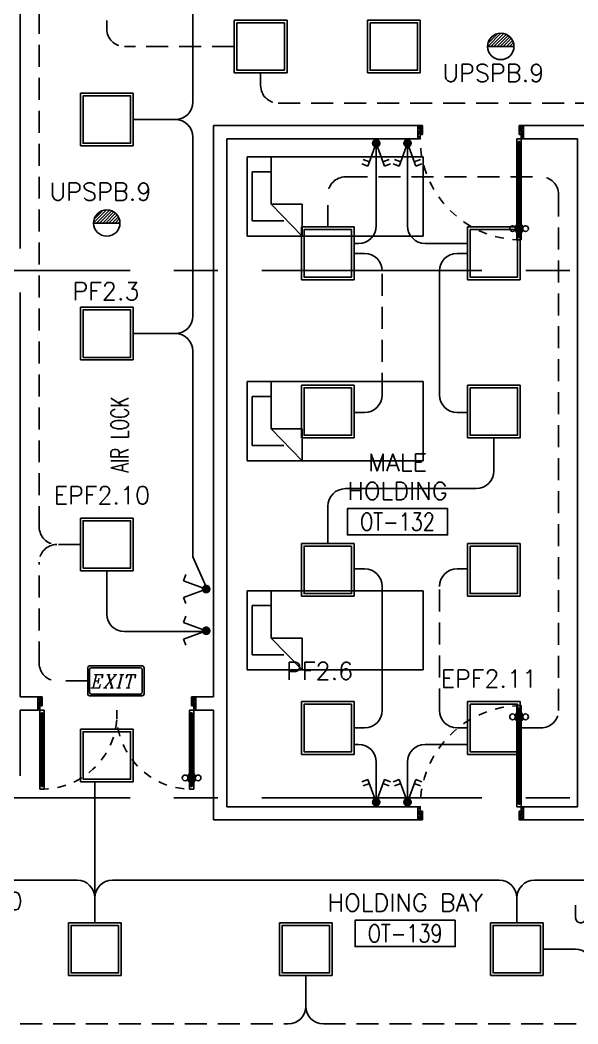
# Model space of a CAD drawing. Extents: x -0.3 to 91.9, y -1.1 to 78.4.
# Drawn here: x 17.6 to 23.94, y 34.4 to 45.82 of the extents above; entities that cross this region are included whole.
import ezdxf
from ezdxf.enums import TextEntityAlignment as Align

# ---------------------------------------------------------------- set-up
doc = ezdxf.new("R2010")
doc.units = 0
doc.header["$MEASUREMENT"] = 0
doc.linetypes.add('CENTERX2', pattern=[4, 2.5, -0.5, 0.5, -0.5])
doc.linetypes.add('HIDDEN', pattern=[0.375, 0.25, -0.125])
doc.layers.get('0').update_dxf_attribs({"linetype": 'CONTINUOUS'})
for name, color, linetype in [('AXES', 11, 'CENTERX2'), ('DOOR', 7, 'CONTINUOUS'), ('E-CLINE', 4, 'CONTINUOUS'), ('E-HLINE', 4, 'HIDDEN'), ('E-LITE', 4, 'CONTINUOUS'), ('E-SWITCH', 4, 'CONTINUOUS'), ('E-TEXT', 4, 'CONTINUOUS'), ('E-TRXT', 4, 'CONTINUOUS'), ('EL-LITE', 4, 'CONTINUOUS'), ('FUR', 11, 'CONTINUOUS'), ('RM-BOX', 11, 'CONTINUOUS'), ('RM-NAME', 11, 'CONTINUOUS'), ('RM-NO', 11, 'CONTINUOUS'), ('SHAFT', 11, 'CONTINUOUS'), ('WALL', 11, 'CONTINUOUS')]:
    doc.layers.add(name, color=color, linetype=linetype)
doc.styles.add('ITALICC', font='italicc')
doc.styles.add('ROMANS', font='ROMANS.shx', dxfattribs={"width": 0.6})

# ---------------------------------------------------------------- blocks, each defined once
blk = doc.blocks.new('RM1')
at = {"layer": 'RM-BOX'}
blk.add_lwpolyline([(570, -200), (-570, -200), (-570, -500), (570, -500)], close=True, dxfattribs=at)
at = {"layer": 'RM-NAME', "style": 'ROMANS'}
for tag, p in [('ROOMNAME1', (0, 324)), ('ROOMNAME2', (0, 0))]:
    blk.add_attdef(tag, text='', height=200, dxfattribs=at).set_placement(p, align=Align.MIDDLE)
at = {"layer": 'RM-NO', "style": 'ROMANS', "width": 0.8}
blk.add_attdef('ROOMNO', text='', height=200, dxfattribs=at).set_placement((0, -350), align=Align.MIDDLE)
blk = doc.blocks.new('A$C272A55A0')
at = {"layer": 'DOOR', "color": 0, "linetype": 'ByBlock'}
for p, q in [((0, 900), (0, 1050)), ((50, 1050), (0, 1050)), ((50, 950), (50, 1050)), ((1750, 950), (1750, 1050)), ((1750, 1050), (1800, 1050)), ((1800, 1050), (1800, 900)), ((25, 950), (50, 950)), ((25, 900), (25, 950)), ((1775, 950), (1750, 950)), ((1775, 900), (1775, 950)), ((0, 900), (25, 900)), ((75, 900), (25, 900)), ((25, 850), (25, 900)), ((42, 850), (25, 850)), ((58, 870), (42, 870)), ((42, 870), (42, 850)), ((58, 850), (58, 870)), ((75, 850), (58, 850)), ((75, 900), (75, 850)), ((1725, 900), (1775, 900)), ((1725, 900), (1725, 850)), ((1725, 850), (1742, 850)), ((1742, 870), (1758, 870)), ((1742, 850), (1742, 870)), ((1758, 870), (1758, 850)), ((1758, 850), (1775, 850)), ((1800, 900), (1775, 900)), ((1775, 850), (1775, 900)), ((1718, 160), (1709, 160)), ((1709, 95), (1709, 160)), ((1725, 173), (1718, 173)), ((1718, 173), (1718, 83)), ((1718, 95), (1718, 160)), ((1775, 173), (1782, 173)), ((1782, 173), (1782, 83)), ((1782, 160), (1791, 160)), ((1782, 95), (1782, 160)), ((1791, 95), (1791, 160)), ((25, 50), (42, 50)), ((25, 50), (25, 0)), ((25, 0), (75, 0)), ((75, 0), (25, 0)), ((42, 50), (42, 30)), ((42, 30), (58, 30)), ((58, 50), (75, 50)), ((58, 50), (58, 30)), ((75, 50), (75, 0)), ((1718, 95), (1709, 95)), ((1725, 83), (1718, 83)), ((1742, 50), (1725, 50)), ((1725, 50), (1725, 0)), ((1775, 0), (1725, 0)), ((1725, 0), (1775, 0)), ((1742, 50), (1742, 30)), ((1758, 30), (1742, 30)), ((1775, 50), (1758, 50)), ((1758, 50), (1758, 30)), ((1775, 83), (1782, 83)), ((1775, 50), (1775, 0)), ((1782, 95), (1791, 95))]:
    blk.add_line(p, q, dxfattribs=at)
at = {"layer": 'DOOR', "color": 9, "linetype": 'ByBlock'}
for p, q in [((50, 1050), (0, 1010)), ((50, 1050), (0, 937)), ((50, 1050), (37, 950)), ((1750, 1050), (1800, 1010)), ((1750, 1050), (1800, 937)), ((1750, 1050), (1763, 950))]:
    blk.add_line(p, q, dxfattribs=at)
at = {"layer": 'DOOR', "linetype": 'ByBlock'}
for p, q in [((25, 850), (25, 50)), ((42, 850), (42, 50)), ((58, 850), (58, 50)), ((75, 50), (75, 850)), ((1725, 50), (1725, 850)), ((1742, 850), (1742, 50)), ((1758, 850), (1758, 50)), ((1775, 850), (1775, 50))]:
    blk.add_line(p, q, dxfattribs=at)
at = {"layer": 'DOOR', "color": 0, "linetype": 'ByBlock'}
for centre in [(1676, 128), (1824, 128)]:
    blk.add_circle(centre, 32.4, dxfattribs=at)
at = {"layer": 'DOOR', "color": 9, "linetype": 'ByBlock'}
for centre, radius, start, end in [((50, 1050), 54.4, 203.2074, 270), ((50, 1050), 34.4, 180, 270), ((50, 1050), 14.4, 180, 270), ((1750, 1050), 14.4, 270, 0), ((1750, 1050), 34.4, 270, 0), ((1750, 1050), 54.4, 270, 336.7926), ((50, 1050), 74.4, 227.7764, 270), ((50, 1050), 94.4, 238.0182, 270), ((50, 1050), 114, 244.0838, 257.3774), ((50, 1050), 134, 248.1598, 259.28), ((1750, 1050), 74.4, 270, 312.2236), ((1750, 1050), 94.4, 270, 301.9818), ((1750, 1050), 114, 282.6226, 295.9162), ((1750, 1050), 134, 280.72, 291.8402), ((50, 1050), 154, 251.1053, 256.2858), ((1750, 1050), 154, 283.7142, 288.8947)]:
    blk.add_arc(centre, radius, start, end, dxfattribs=at)
at = {"layer": 'DOOR', "linetype": 'HIDDEN', "ltscale": 0.5}
for centre, start, end in [((50, 851), 268.3174, 3.2965), ((1750, 851), 176.7035, 271.6826)]:
    blk.add_arc(centre, 851, start, end, dxfattribs=at)
at = {"layer": 'WALL', "linetype": 'ByBlock'}
blk.add_line((1800, 900), (1800, 1050), dxfattribs=at)
blk = doc.blocks.new('DOOR100')
at = {"layer": 'DOOR', "color": 0, "linetype": 'ByBlock'}
for p, q in [((-25, 1300), (-75, 1300)), ((-75, 1300), (-25, 1300)), ((-75, 1250), (-75, 1300)), ((-42, 1270), (-58, 1270)), ((-58, 1250), (-58, 1270)), ((-42, 1250), (-42, 1270)), ((-25, 1250), (-25, 1300)), ((-82, 1205), (-91, 1205)), ((-91, 1205), (-91, 1140)), ((-75, 1218), (-82, 1218)), ((-82, 1128), (-82, 1218)), ((-82, 1205), (-82, 1140)), ((-58, 1250), (-75, 1250)), ((-25, 1250), (-42, 1250)), ((-25, 1218), (-18, 1218)), ((-18, 1128), (-18, 1218)), ((-18, 1205), (-9, 1205)), ((-18, 1205), (-18, 1140)), ((-9, 1205), (-9, 1140)), ((-82, 1140), (-91, 1140)), ((-75, 1128), (-82, 1128)), ((-25, 1128), (-18, 1128)), ((-18, 1140), (-9, 1140)), ((-1200, 0), (-1200, 150)), ((-1200, 150), (-1175, 150)), ((-1200, 150), (-1200, 0)), ((-1175, 150), (-1175, 100)), ((-75, 200), (-58, 200)), ((-75, 150), (-75, 200)), ((-75, 150), (-25, 150)), ((-58, 200), (-58, 180)), ((-58, 180), (-42, 180)), ((-42, 200), (-25, 200)), ((-42, 180), (-42, 200)), ((-25, 200), (-25, 150)), ((0, 150), (-25, 150)), ((-25, 150), (-25, 100)), ((0, 150), (0, 0)), ((-1150, 0), (-1200, 0)), ((-1175, 100), (-1150, 100)), ((-1150, 100), (-1150, 0)), ((-50, 100), (-50, 0)), ((-25, 100), (-50, 100)), ((-50, 0), (0, 0))]:
    blk.add_line(p, q, dxfattribs=at)
at = {"layer": 'DOOR', "linetype": 'ByBlock'}
for p, q in [((-75, 1250), (-75, 200)), ((-58, 200), (-58, 1250)), ((-42, 200), (-42, 1250)), ((-25, 200), (-25, 1250)), ((0, 0), (0, 150))]:
    blk.add_line(p, q, dxfattribs=at)
at = {"layer": 'DOOR', "color": 9, "linetype": 'ByBlock'}
for p, q in [((-1150, 0), (-1200, 114)), ((-1150, 0), (-1200, 40)), ((-1150, 0), (-1163, 100)), ((-50, 0), (0, 114)), ((-50, 0), (-37, 100)), ((-50, 0), (0, 40))]:
    blk.add_line(p, q, dxfattribs=at)
at = {"layer": 'DOOR', "color": 0, "linetype": 'ByBlock'}
for centre in [(-124, 1173), (24, 1173)]:
    blk.add_circle(centre, 32.4, dxfattribs=at)
at = {"layer": 'DOOR', "linetype": 'HIDDEN', "ltscale": 0.5}
blk.add_arc((-25, 150), 1150, 90, 180.0001, dxfattribs=at)
at = {"layer": 'DOOR', "color": 9, "linetype": 'ByBlock'}
for centre, radius, start, end in [((-1150, 0), 154, 103.7142, 108.8947), ((-1150, 0), 134, 100.72, 111.8402), ((-50, 0), 134, 68.1598, 79.28), ((-50, 0), 154, 71.1053, 76.2858), ((-1150, 0), 94.4, 90, 121.9818), ((-1150, 0), 74.4, 90, 132.2236), ((-1150, 0), 54.4, 90, 156.7926), ((-1150, 0), 34.4, 90, 180), ((-1150, 0), 14.4, 90, 180), ((-50, 0), 94.4, 58.0182, 90), ((-50, 0), 74.4, 47.7764, 90), ((-50, 0), 54.4, 23.2074, 90), ((-50, 0), 34.4, 0, 90), ((-50, 0), 14.4, 0, 90), ((-50, 0), 114, 64.0838, 77.3774)]:
    blk.add_arc(centre, radius, start, end, dxfattribs=at)
blk = doc.blocks.new('L42')
at = {"layer": 'E-LITE'}
for p, q in [((0.3, 0.3), (-0.3, 0.3)), ((-0.3, 0.3), (-0.3, -0.3)), ((0.3, -0.3), (0.3, 0.3)), ((-0.3, -0.3), (0.3, -0.3))]:
    blk.add_line(p, q, dxfattribs=at)
at = {"layer": 'E-LITE', "color": 8}
blk.add_lwpolyline([(-0.27, 0.27), (-0.27, -0.27), (0.27, -0.27), (0.27, 0.27)], close=True, dxfattribs=at)
blk = doc.blocks.new('2G2W')
for p, q in [((0.423, 0.154), (0.372, 0.295)), ((0.517, 0.188), (0.466, 0.329)), ((0, 0), (0.517, 0.188)), ((0, 0), (0.517, -0.188)), ((0.423, -0.154), (0.372, -0.295)), ((0.517, -0.188), (0.466, -0.329))]:
    blk.add_line(p, q)
at = {"const_width": 0.1}
blk.add_lwpolyline([(-0.05, 0, 1), (0.05, 0, 1)], format="xyb", close=True, dxfattribs=at)
blk = doc.blocks.new('EXIT')
at = {"layer": 'E-LITE', "color": 4}
for p, q in [((-0.32, 0.15), (-0.32, -0.15)), ((0.3, 0.17), (-0.3, 0.17)), ((0.32, -0.15), (0.32, 0.15)), ((-0.3, -0.17), (0.3, -0.17))]:
    blk.add_line(p, q, dxfattribs=at)
at = {"layer": 'E-LITE', "color": 8}
for p, q in [((-0.3, 0.13), (-0.3, -0.13)), ((0.28, 0.15), (-0.28, 0.15)), ((0.3, -0.13), (0.3, 0.13)), ((-0.28, -0.15), (0.28, -0.15))]:
    blk.add_line(p, q, dxfattribs=at)
at = {"layer": 'E-LITE', "color": 4}
for centre, start, end in [((-0.3, 0.15), 90, 180), ((0.3, 0.15), 360, 90), ((-0.3, -0.15), 180, 270), ((0.3, -0.15), 270, 0)]:
    blk.add_arc(centre, 0.02, start, end, dxfattribs=at)
at = {"layer": 'E-LITE', "color": 8}
for centre, start, end in [((-0.28, 0.13), 90, 180), ((0.28, 0.13), 0, 90), ((-0.28, -0.13), 180, 270), ((0.28, -0.13), 270, 0)]:
    blk.add_arc(centre, 0.02, start, end, dxfattribs=at)
at = {"layer": 'E-LITE', "color": 5, "style": 'ITALICC'}
blk.add_text('EXIT', height=0.15, dxfattribs=at).set_placement((-0.284, -0.078))
blk = doc.blocks.new('EL')
at = {"layer": 'EL-LITE'}
h = blk.add_hatch(dxfattribs=at)
h.set_pattern_fill('ANSI31', color=4, scale=0.2, style=0)
h.set_pattern_definition([(45, (587.071197, 567.777136), (-0.0176776695, 0.0176776695), [])])
h.paths.add_polyline_path([(0.15, 0, 1), (-0.15, 0)])
at = {"layer": 'EL-LITE', "color": 4}
blk.add_line((-0.15, 0), (0.15, 0), dxfattribs=at)
blk.add_circle((0, 0), 0.15, dxfattribs=at)

msp = doc.modelspace()

# ---------------------------------------------------------------- linework, layer by layer
at = {"layer": 'AXES'}
for p, q in [((0.35, 42.97), (68.39, 42.97)), ((0.35, 36.97), (68.39, 36.97))]:
    msp.add_line(p, q, dxfattribs=at)
at = {"layer": 'E-CLINE', "color": 4}
for p, q in [((19.566, 49.2884), (19.566, 44.8884)), ((18.8859, 44.6884), (19.366, 44.6884)), ((21.4005, 43.166), (21.5184, 43.166)), ((22.687, 43.166), (22.5691, 43.166)), ((22.3691, 41.5564), (22.3691, 42.966)), ((18.8859, 42.2529), (19.366, 42.2529)), ((21.4005, 41.3564), (21.5184, 41.3564)), ((22.687, 41.3564), (22.5691, 41.3564)), ((21.4005, 39.5756), (21.5184, 39.5756)), ((22.687, 39.5756), (22.5691, 39.5756)), ((21.7184, 37.966), (21.7184, 39.3756)), ((21.4005, 37.766), (21.5184, 37.766)), ((22.687, 37.766), (22.5691, 37.766))]:
    msp.add_line(p, q, dxfattribs=at)
at = {"layer": 'E-CLINE', "color": 4, "linetype": 'ByBlock'}
for p, q in [((19.566, 44.4884), (19.566, 42.4529)), ((22.987, 41.066), (22.987, 40.689)), ((22.787, 40.489), (21.3005, 40.489)), ((21.1005, 39.866), (21.1005, 40.289)), ((18.4495, 35.8334), (18.4495, 37.1529)), ((18.2495, 36.0334), (16.2495, 36.0334)), ((18.6495, 36.0334), (23.0495, 36.0334)), ((25.4495, 36.0334), (23.4495, 36.0334)), ((18.4495, 35.549), (18.4495, 35.8334)), ((23.2495, 35.549), (23.2495, 35.8334)), ((23.5495, 35.249), (23.9152, 35.249)), ((20.8495, 34.949), (20.8495, 34.599))]:
    msp.add_line(p, q, dxfattribs=at)
at = {"layer": 'E-CLINE', "color": 4}
for centre, start, end in [((19.366, 44.8884), 270, 0), ((19.366, 44.4884), 0, 90), ((21.5184, 42.966), 0, 90), ((22.5691, 42.966), 90, 180), ((19.366, 42.0529), 0, 90), ((21.5184, 41.5564), 270, 0), ((22.5691, 41.5564), 180, 270), ((21.5184, 39.3756), 0, 90), ((22.5691, 39.3756), 90, 180), ((21.5184, 37.966), 270, 0), ((22.5691, 37.966), 180, 270)]:
    msp.add_arc(centre, 0.2, start, end, dxfattribs=at)
at = {"layer": 'E-CLINE', "color": 4, "linetype": 'ByBlock'}
for centre, start, end in [((19.366, 42.4529), 270, 0), ((22.787, 40.689), 270, 0), ((21.3005, 40.289), 90, 180), ((18.2495, 35.8334), 0, 90), ((18.6495, 35.8334), 90, 180), ((23.0495, 35.8334), 0, 90), ((23.4495, 35.8334), 90, 180), ((23.9152, 35.049), 0, 90), ((20.6495, 34.599), 270, 0), ((21.0495, 34.599), 180, 270)]:
    msp.add_arc(centre, 0.2, start, end, dxfattribs=at)
at = {"layer": 'E-HLINE', "color": 4}
for p, q in [((17.8175, 46.2884), (17.8175, 40.0529)), ((18.5859, 46.1884), (18.5859, 45.72)), ((20.0357, 45.52), (18.7859, 45.52)), ((20.3357, 45.22), (20.3357, 45.0756)), ((20.5357, 44.8756), (26.45, 44.8756)), ((21.3005, 44.0358), (23.5241, 44.0358)), ((21.1005, 43.466), (21.1005, 43.8358)), ((23.7241, 43.8358), (23.7241, 37.966)), ((21.7184, 41.5564), (21.7184, 42.966)), ((18.2859, 39.8529), (18.0175, 39.8529)), ((17.8175, 38.5018), (17.8175, 39.6529)), ((22.3691, 37.966), (22.3691, 39.3756)), ((18.3702, 38.3018), (18.0175, 38.3018)), ((23.287, 37.766), (23.5241, 37.766)), ((13.8495, 34.399), (20.6495, 34.399)), ((21.0495, 34.399), (27.8495, 34.399))]:
    msp.add_line(p, q, dxfattribs=at)
for centre, start, end in [((18.7859, 45.72), 180, 270), ((20.5357, 45.0756), 180, 270), ((21.3005, 43.8358), 90, 180), ((23.5241, 43.8358), 0, 90), ((18.0175, 40.0529), 180, 270), ((18.0175, 39.6529), 90, 180), ((18.0175, 38.5018), 180, 270), ((23.5241, 37.966), 270, 0)]:
    msp.add_arc(centre, 0.2, start, end, dxfattribs=at)
at = {"layer": 'E-SWITCH', "color": 4}
for p, q in [((21.6497, 44.418), (21.6497, 43.4789)), ((22.006, 44.418), (22.006, 43.4789)), ((21.4497, 43.2789), (21.4005, 43.2789)), ((22.206, 43.2789), (22.687, 43.2789)), ((19.566, 42.0529), (19.566, 39.7118)), ((19.566, 39.7118), (19.7162, 39.3714)), ((18.5859, 39.5529), (18.5859, 39.0635)), ((19.4578, 39.4405), (19.4834, 39.511)), ((19.7162, 39.3464), (19.4578, 39.4405)), ((19.7162, 39.3464), (19.4578, 39.2524)), ((19.4578, 39.2524), (19.4834, 39.1819)), ((19.4578, 38.9662), (19.4834, 39.0366)), ((19.7162, 38.8721), (19.4578, 38.9662)), ((19.6927, 38.8635), (18.7859, 38.8635)), ((19.7162, 38.8721), (19.4578, 38.778)), ((19.4578, 38.778), (19.4834, 38.7076)), ((21.4497, 37.5784), (21.4005, 37.5784)), ((22.206, 37.5784), (22.687, 37.5784)), ((21.6497, 36.922), (21.6497, 37.3784)), ((22.006, 36.922), (22.006, 37.3784))]:
    msp.add_line(p, q, dxfattribs=at)
at = {"layer": 'E-SWITCH', "color": 4, "const_width": 0.05}
for points in [[(19.7412, 39.3464, -1), (19.6912, 39.3464, -1)], [(19.7412, 38.8721, -1), (19.6912, 38.8721, -1)]]:
    msp.add_lwpolyline(points, format="xyb", close=True, dxfattribs=at)
at = {"layer": 'E-SWITCH', "color": 4}
for centre, start, end in [((21.4497, 43.4789), 270, 0), ((22.206, 43.4789), 180, 270), ((18.7859, 39.0635), 180, 270), ((21.4497, 37.3784), 0, 90), ((22.206, 37.3784), 90, 180)]:
    msp.add_arc(centre, 0.2, start, end, dxfattribs=at)
at = {"layer": 'FUR'}
for p, q in [((22.1831, 44.2627), (20.1831, 44.2627)), ((20.1831, 44.2627), (20.1831, 43.3627)), ((20.4547, 44.2627), (20.4547, 43.7238)), ((22.1831, 43.3627), (22.1831, 44.2627)), ((20.2385, 44.0928), (20.2385, 43.5349)), ((20.4547, 44.0928), (20.2385, 44.0928)), ((20.4547, 43.7238), (20.8081, 43.7238)), ((20.4547, 43.7238), (20.8081, 43.3627)), ((20.8081, 43.3627), (20.8081, 43.7238)), ((20.2385, 43.5349), (20.5982, 43.5349)), ((20.1831, 43.3627), (22.1831, 43.3627)), ((22.1831, 41.7068), (20.1831, 41.7068)), ((20.1831, 41.7068), (20.1831, 40.8068)), ((20.4547, 41.7068), (20.4547, 41.168)), ((22.1831, 40.8068), (22.1831, 41.7068)), ((20.2385, 41.5369), (20.2385, 40.979)), ((20.4547, 41.5369), (20.2385, 41.5369)), ((20.4547, 41.168), (20.8081, 41.168)), ((20.4547, 41.168), (20.8081, 40.8068)), ((20.8081, 40.8068), (20.8081, 41.168)), ((20.2385, 40.979), (20.5982, 40.979)), ((20.1831, 40.8068), (22.1831, 40.8068)), ((22.1831, 39.3279), (20.1831, 39.3279)), ((20.1831, 39.3279), (20.1831, 38.4279)), ((20.4547, 39.3279), (20.4547, 38.7891)), ((22.1831, 38.4279), (22.1831, 39.3279)), ((20.2385, 39.158), (20.2385, 38.6001)), ((20.4547, 39.158), (20.2385, 39.158)), ((20.4547, 38.7891), (20.8081, 38.7891)), ((20.4547, 38.7891), (20.8081, 38.4279)), ((20.8081, 38.4279), (20.8081, 38.7891)), ((20.2385, 38.6001), (20.5982, 38.6001)), ((20.1831, 38.4279), (22.1831, 38.4279))]:
    msp.add_line(p, q, dxfattribs=at)
at = {"layer": 'WALL'}
for p, q in [((17.6, 47.845), (17.6, 43.22)), ((19.8, 44.62), (22.125, 44.62)), ((19.8, 44.62), (19.8, 38.1201)), ((22.125, 44.62), (22.125, 44.47)), ((23.325, 44.62), (24.8, 44.62)), ((23.325, 44.62), (23.325, 44.47)), ((19.95, 44.47), (19.95, 36.87)), ((19.95, 44.47), (22.125, 44.47)), ((23.325, 44.47), (23.9375, 44.47)), ((23.9375, 44.47), (23.9375, 36.87)), ((17.6, 38.1201), (17.8, 38.1201)), ((19.6, 38.1201), (19.8, 38.1201)), ((17.6, 37.9701), (17.8, 37.9701)), ((19.6, 37.9701), (19.8, 37.9701)), ((19.8, 37.9701), (19.8, 36.72)), ((22.125, 36.87), (19.95, 36.87)), ((22.125, 36.87), (22.125, 36.72)), ((23.9375, 36.87), (23.325, 36.87)), ((23.325, 36.87), (23.325, 36.72)), ((22.125, 36.72), (19.8, 36.72)), ((23.475, 36.72), (23.325, 36.72)), ((24.3, 36.72), (23.325, 36.72))]:
    msp.add_line(p, q, dxfattribs=at)
at = {"layer": 'WALL', "linetype": 'ByBlock'}
for p, q in [((17.6, 38.1201), (17.6, 42.72)), ((17.8, 38.1201), (17.8, 37.9701)), ((19.6, 38.1201), (19.6, 37.9701)), ((17.6, 37.22), (17.6, 37.9701))]:
    msp.add_line(p, q, dxfattribs=at)

# ---------------------------------------------------------------- block references
at = {"layer": 'DOOR', "xscale": -0.0009999999892897904, "yscale": 0.000999999996565748, "zscale": 0.001, "rotation": 180}
msp.add_blockref('DOOR100', (23.325, 44.62), dxfattribs=at)
at = {"layer": 'DOOR', "color": 0, "linetype": 'ByBlock', "xscale": 0.0009999999892897904, "yscale": 0.000999999996565748, "zscale": 0.001}
msp.add_blockref('A$C272A55A0', (17.8, 37.0696), dxfattribs=at)
at = {"layer": 'DOOR', "xscale": 0.0009999999892897904, "yscale": 0.000999999996565748, "zscale": 0.001}
msp.add_blockref('DOOR100', (23.325, 36.72), dxfattribs=at)
at = {"layer": 'E-LITE'}
for name, p in [('L42', (20.3357, 45.52)), ('L42', (21.85, 45.52)), ('EL', (23.0665, 45.52)), ('L42', (18.5859, 44.6884)), ('EL', (18.5857, 43.5106)), ('L42', (22.987, 43.166)), ('L42', (22.987, 41.366)), ('L42', (22.987, 39.566)), ('EXIT', (18.6902, 38.3018)), ('L42', (22.987, 37.766))]:
    msp.add_blockref(name, p, dxfattribs=at)
at = {"layer": 'E-LITE', "xscale": -1}
for p in [(21.1005, 43.166), (21.1005, 41.366), (21.1005, 39.566), (21.1005, 37.766)]:
    msp.add_blockref('L42', p, dxfattribs=at)
at = {"layer": 'E-LITE', "xscale": -1, "rotation": 180}
for p in [(18.5859, 42.2529), (18.5859, 39.8529), (18.5859, 37.4529)]:
    msp.add_blockref('L42', p, dxfattribs=at)
at = {"layer": 'E-LITE', "rotation": 270}
for p in [(18.4495, 35.249), (20.8495, 35.249), (23.2495, 35.249)]:
    msp.add_blockref('L42', p, dxfattribs=at)
at = {"layer": 'E-SWITCH', "color": 4, "yscale": 0.5, "zscale": 0.5, "rotation": 270}
for p, xscale in [((21.6497, 44.418), 0.5), ((22.006, 44.418), 0.5), ((21.6497, 36.922), -0.5), ((22.006, 36.922), -0.5)]:
    msp.add_blockref('2G2W', p, dxfattribs=dict(at, xscale=xscale))
at = {"layer": 'RM-NAME', "xscale": 0.0009999999892897904, "yscale": 0.000999999996565748, "zscale": 0.001}
for p, values in [((21.8921, 40.4623), {'ROOMNO': 'OT-132', 'ROOMNAME2': 'HOLDING', 'ROOMNAME1': 'MALE'}), ((21.9793, 35.7786), {'ROOMNO': 'OT-139', 'ROOMNAME2': 'HOLDING BAY'})]:
    msp.add_blockref('RM1', p, dxfattribs=at).add_auto_attribs(values)

# ---------------------------------------------------------------- texts
at = {"layer": 'E-TEXT', "color": 4, "style": 'ROMANS'}
for s, p in [(' PF2.3', (18.0584, 42.6349)), ('EPF2.10', (17.9819, 40.3135)), (' PF2.6', (20.488, 38.3142)), ('EPF2.11', (22.383, 38.2266)), ('PF1.10', (16.6944, 35.697))]:
    msp.add_text(s, height=0.2, dxfattribs=at).set_placement(p)
at = {"layer": 'E-TRXT', "color": 4, "style": 'ROMANS'}
for p in [(22.4034, 45.1184), (17.9362, 43.7675), (23.8807, 35.5495)]:
    msp.add_text('UPSPB.9', height=0.2, dxfattribs=at).set_placement(p)
at = {"layer": 'SHAFT', "style": 'ROMANS', "width": 0.7}
msp.add_text('AIR LOCK', height=0.2, rotation=90, dxfattribs=at).set_placement((18.7329, 41.1038), align=Align.MIDDLE)

doc.saveas('drawing.dxf')
